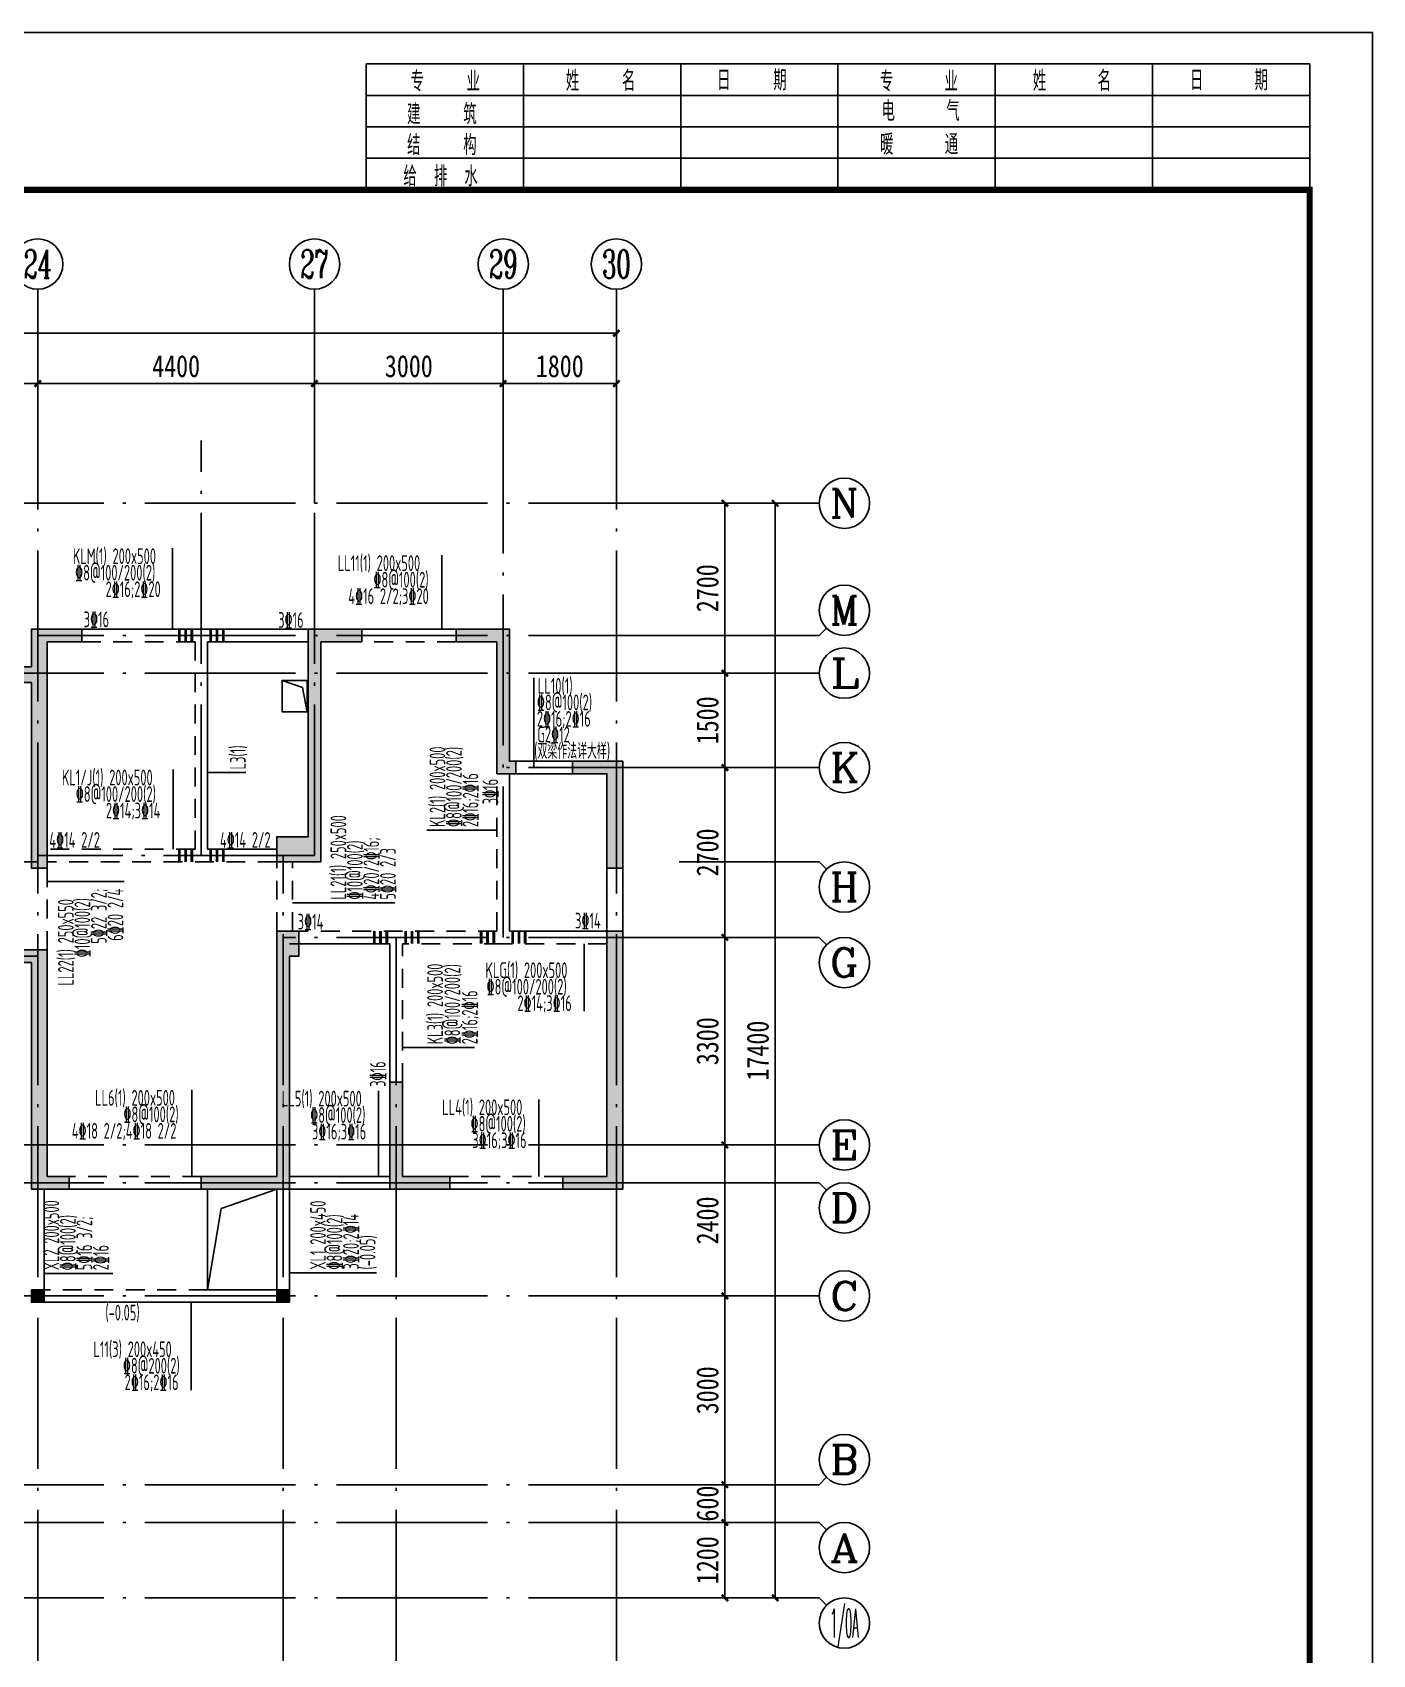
# Model space of a CAD drawing. Extents: x -144902 to 588294, y -160863 to 65494.
# Drawn here: x 281168 to 302476, y -26629 to -845 of the extents above; entities that cross this region are included whole.
import ezdxf
from ezdxf.enums import TextEntityAlignment as Align

# ---------------------------------------------------------------- set-up
doc = ezdxf.new("R2010")
doc.units = 0
doc.header["$LTSCALE"] = 100
doc.linetypes.add('3', pattern=[5, 3, -2])
doc.linetypes.add('ACAD_ISO04W100', pattern=[30.5, 24, -3, 0.5, -3])
doc.layers.get('0').update_dxf_attribs({"linetype": 'CONTINUOUS'})
doc.layers.get('Defpoints').update_dxf_attribs({"linetype": 'CONTINUOUS'})
for name, color, linetype in [('1508', 2, 'CONTINUOUS'), ('AXIS', 3, 'CONTINUOUS'), ('AXIS_TEXT', 7, 'CONTINUOUS'), ('DOTE', 253, 'ACAD_ISO04W100'), ('GZ', 7, 'CONTINUOUS'), ('HATCH', 254, 'CONTINUOUS'), ('HIDE_BEAMDIMLOCAL', 7, 'CONTINUOUS'), ('HIDE_BEAMDIMMASS', 2, 'CONTINUOUS'), ('PUB_TITLE', 4, 'CONTINUOUS'), ('P排气道', 232, 'CONTINUOUS'), ('S_BEAMDIMLOCAL', 7, 'CONTINUOUS'), ('S_BEAMDIMMASS', 2, 'CONTINUOUS'), ('tk', 7, 'CONTINUOUS'), ('梁', 4, 'CONTINUOUS'), ('梁虚线', 134, '3'), ('次梁箍筋', 1, 'CONTINUOUS'), ('砼墙', 3, 'CONTINUOUS'), ('门', 174, 'CONTINUOUS'), ('门虚线', 174, '3'), ('零厚板', 7, 'CONTINUOUS')]:
    doc.layers.add(name, color=color, linetype=linetype)
doc.styles.add('_HZTXT', font='complex.shx', dxfattribs={"width": 0.7, "bigfont": 'tssdchn.shx'})
doc.styles.add('COMPLEX', font='COMPLEX')
doc.styles.add('DIM_FONT', font='SIMHEI.TTF', dxfattribs={"width": 0.8})
doc.styles.add('DX', font='tssdeng.shx', dxfattribs={"width": 0.7, "bigfont": 'tssdchn.shx'})
doc.styles.get("Standard").update_dxf_attribs({"font": 'tssdeng.shx', "width": 0.7, "bigfont": 'tssdchn.shx'})
doc.dimstyles.new('_TCH_ARCH&&100', dxfattribs={"dimtxt": 350, "dimasz": 100, "dimexe": 250, "dimexo": 300, "dimgap": 100, "dimtad": 1, "dimdec": 0, "dimzin": 0, "dimdsep": 46, "dimtxsty": 'DIM_FONT', "dimblk": 'ARCHTICK', "dimcen": 0.09, "dimclrt": 7, "dimazin": 2, "dimtfac": 1, "dimtdec": 0, "dimtix": 1, "dimtmove": 2, "dimatfit": 3, "dimfxl": 1, "dimtolj": 1, "dimtzin": 0, "dimarcsym": 0})

# ---------------------------------------------------------------- blocks, each defined once
blk = doc.blocks.new('A1tk')
at = {"layer": 'PUB_TITLE'}
for p, q in [((500, 58400), (500, 43400)), ((2500, 58400), (500, 58400)), ((1000, 58400), (1000, 43400)), ((1500, 58400), (1500, 43400)), ((2000, 58400), (2000, 43400)), ((2500, 55900), (500, 55900)), ((2500, 53400), (500, 53400)), ((2500, 50900), (500, 50900)), ((2500, 48400), (500, 48400)), ((2500, 45900), (500, 45900)), ((2500, 43400), (500, 43400))]:
    blk.add_line(p, q, dxfattribs=at)
at = {"layer": 'tk', "color": 5}
blk.add_lwpolyline([(0, 0), (0, 59400), (84100, 59400), (84100, 0)], close=True, dxfattribs=at)
at = {"layer": 'tk', "const_width": 100}
blk.add_lwpolyline([(2500, 1000), (83100, 1000), (83100, 58400), (2500, 58400)], close=True, dxfattribs=at)
at = {"layer": 'PUB_TITLE', "style": 'DX', "width": 0.7}
for s, p in [('日      期', (747, 57116, 2200)), ('姓      名 ', (752, 54687)), ('专      业', (762, 52186)), ('电      气', (1232, 52213, 2200)), ('暖      通', (1766, 52190, 2200)), ('日     期', (747, 49531, 2200)), ('姓     名', (752, 47126)), ('专     业', (762, 44655)), ('建     筑', (1283, 44602, 2200)), ('结     构', (1774, 44602, 2200)), ('给  排  水', (2271, 44582, 2200))]:
    blk.add_text(s, height=320, rotation=90, dxfattribs=at).set_placement(p, align=Align.MIDDLE)
blk = doc.blocks.new('2012120710010639')
at = {"layer": 'P排气道', "linetype": 'ByBlock'}
blk.add_lwpolyline([(400, 5400), (400, 5900), (0, 5900), (0, 5400)], close=True, dxfattribs=at)
blk.add_lwpolyline([(400, 5900), (77, 5789), (0, 5400)], dxfattribs=at)
blk = doc.blocks.new('_ArchTick')
at = {"color": 0, "linetype": 'ByBlock', "const_width": 0.4}
blk.add_lwpolyline([(-0.5, -0.5), (0.5, 0.5)], dxfattribs=at)
blk = doc.blocks.new('*D1659')
at = {"layer": 'AXIS', "color": 0, "lineweight": -2}
for p, q in [((44461, 5875), (45136, 5875)), ((44886, 4675), (44886, 5875)), ((44461, 4675), (45136, 4675))]:
    blk.add_line(p, q, dxfattribs=at)
at = {"layer": 'Defpoints', "color": 0}
for p in [(44161, 5875), (44886, 5875), (44161, 4675)]:
    blk.add_point(p, dxfattribs=at)
at = {"layer": 'AXIS', "color": 0, "lineweight": -2, "xscale": 100, "yscale": 100, "zscale": 100}
for p, rotation in [((44886, 5875), 90), ((44886, 4675), 270)]:
    blk.add_blockref('_ArchTick', p, dxfattribs=dict(at, rotation=rotation))
at = {"layer": 'AXIS', "color": 7, "insert": (44611, 5275), "char_height": 350, "attachment_point": 5, "rotation": 90, "style": 'DIM_FONT'}
blk.add_mtext('\\A1;1200', dxfattribs=at)
blk = doc.blocks.new('*D1660')
at = {"layer": 'AXIS', "color": 0, "lineweight": -2}
for p, q in [((44461, 6475), (45136, 6475)), ((44886, 6475), (44886, 6575)), ((44886, 5875), (44886, 6475)), ((44461, 5875), (45136, 5875)), ((44886, 5875), (44886, 5775))]:
    blk.add_line(p, q, dxfattribs=at)
at = {"layer": 'Defpoints', "color": 0}
for p in [(44161, 6475), (44886, 6475), (44161, 5875)]:
    blk.add_point(p, dxfattribs=at)
at = {"layer": 'AXIS', "color": 0, "lineweight": -2, "xscale": 100, "yscale": 100, "zscale": 100}
for p, rotation in [((44886, 6475), 270), ((44886, 5875), 90)]:
    blk.add_blockref('_ArchTick', p, dxfattribs=dict(at, rotation=rotation))
at = {"layer": 'AXIS', "color": 7, "insert": (44611, 6175), "char_height": 350, "attachment_point": 5, "rotation": 90, "style": 'DIM_FONT'}
blk.add_mtext('\\A1;600', dxfattribs=at)
blk = doc.blocks.new('*D1661')
at = {"layer": 'AXIS', "color": 0, "lineweight": -2}
for p, q in [((44461, 9475), (45136, 9475)), ((44886, 6475), (44886, 9475)), ((44461, 6475), (45136, 6475))]:
    blk.add_line(p, q, dxfattribs=at)
at = {"layer": 'Defpoints', "color": 0}
for p in [(44161, 9475), (44886, 9475), (44161, 6475)]:
    blk.add_point(p, dxfattribs=at)
at = {"layer": 'AXIS', "color": 0, "lineweight": -2, "xscale": 100, "yscale": 100, "zscale": 100}
for p, rotation in [((44886, 9475), 90), ((44886, 6475), 270)]:
    blk.add_blockref('_ArchTick', p, dxfattribs=dict(at, rotation=rotation))
at = {"layer": 'AXIS', "color": 7, "insert": (44611, 7975), "char_height": 350, "attachment_point": 5, "rotation": 90, "style": 'DIM_FONT'}
blk.add_mtext('\\A1;3000', dxfattribs=at)
blk = doc.blocks.new('*D1662')
at = {"layer": 'AXIS', "color": 0, "lineweight": -2}
for p, q in [((44461, 11875), (45136, 11875)), ((44886, 9475), (44886, 11875)), ((44461, 9475), (45136, 9475))]:
    blk.add_line(p, q, dxfattribs=at)
at = {"layer": 'Defpoints', "color": 0}
for p in [(44161, 11875), (44886, 11875), (44161, 9475)]:
    blk.add_point(p, dxfattribs=at)
at = {"layer": 'AXIS', "color": 0, "lineweight": -2, "xscale": 100, "yscale": 100, "zscale": 100}
for p, rotation in [((44886, 11875), 90), ((44886, 9475), 270)]:
    blk.add_blockref('_ArchTick', p, dxfattribs=dict(at, rotation=rotation))
at = {"layer": 'AXIS', "color": 7, "insert": (44611, 10675), "char_height": 350, "attachment_point": 5, "rotation": 90, "style": 'DIM_FONT'}
blk.add_mtext('\\A1;2400', dxfattribs=at)
blk = doc.blocks.new('*D1663')
at = {"layer": 'AXIS', "color": 0, "lineweight": -2}
for p, q in [((44461, 15175), (45136, 15175)), ((44886, 11875), (44886, 15175)), ((44461, 11875), (45136, 11875))]:
    blk.add_line(p, q, dxfattribs=at)
at = {"layer": 'Defpoints', "color": 0}
for p in [(44161, 15175), (44886, 15175), (44161, 11875)]:
    blk.add_point(p, dxfattribs=at)
at = {"layer": 'AXIS', "color": 0, "lineweight": -2, "xscale": 100, "yscale": 100, "zscale": 100}
for p, rotation in [((44886, 15175), 90), ((44886, 11875), 270)]:
    blk.add_blockref('_ArchTick', p, dxfattribs=dict(at, rotation=rotation))
at = {"layer": 'AXIS', "color": 7, "insert": (44611, 13525), "char_height": 350, "attachment_point": 5, "rotation": 90, "style": 'DIM_FONT'}
blk.add_mtext('\\A1;3300', dxfattribs=at)
blk = doc.blocks.new('*D1664')
at = {"layer": 'AXIS', "color": 0, "lineweight": -2}
for p, q in [((44461, 17875), (45136, 17875)), ((44886, 15175), (44886, 17875)), ((44461, 15175), (45136, 15175))]:
    blk.add_line(p, q, dxfattribs=at)
at = {"layer": 'Defpoints', "color": 0}
for p in [(44161, 17875), (44886, 17875), (44161, 15175)]:
    blk.add_point(p, dxfattribs=at)
at = {"layer": 'AXIS', "color": 0, "lineweight": -2, "xscale": 100, "yscale": 100, "zscale": 100}
for p, rotation in [((44886, 17875), 90), ((44886, 15175), 270)]:
    blk.add_blockref('_ArchTick', p, dxfattribs=dict(at, rotation=rotation))
at = {"layer": 'AXIS', "color": 7, "insert": (44611, 16525), "char_height": 350, "attachment_point": 5, "rotation": 90, "style": 'DIM_FONT'}
blk.add_mtext('\\A1;2700', dxfattribs=at)
blk = doc.blocks.new('*D1665')
at = {"layer": 'AXIS', "color": 0, "lineweight": -2}
for p, q in [((44461, 19375), (45136, 19375)), ((44886, 17875), (44886, 19375)), ((44461, 17875), (45136, 17875))]:
    blk.add_line(p, q, dxfattribs=at)
at = {"layer": 'Defpoints', "color": 0}
for p in [(44161, 19375), (44886, 19375), (44161, 17875)]:
    blk.add_point(p, dxfattribs=at)
at = {"layer": 'AXIS', "color": 0, "lineweight": -2, "xscale": 100, "yscale": 100, "zscale": 100}
for p, rotation in [((44886, 19375), 90), ((44886, 17875), 270)]:
    blk.add_blockref('_ArchTick', p, dxfattribs=dict(at, rotation=rotation))
at = {"layer": 'AXIS', "color": 7, "insert": (44611, 18625), "char_height": 350, "attachment_point": 5, "rotation": 90, "style": 'DIM_FONT'}
blk.add_mtext('\\A1;1500', dxfattribs=at)
blk = doc.blocks.new('*D1666')
at = {"layer": 'AXIS', "color": 0, "lineweight": -2}
for p, q in [((44461, 22075), (45136, 22075)), ((44886, 19375), (44886, 22075)), ((44461, 19375), (45136, 19375))]:
    blk.add_line(p, q, dxfattribs=at)
at = {"layer": 'Defpoints', "color": 0}
for p in [(44161, 22075), (44886, 22075), (44161, 19375)]:
    blk.add_point(p, dxfattribs=at)
at = {"layer": 'AXIS', "color": 0, "lineweight": -2, "xscale": 100, "yscale": 100, "zscale": 100}
for p, rotation in [((44886, 22075), 90), ((44886, 19375), 270)]:
    blk.add_blockref('_ArchTick', p, dxfattribs=dict(at, rotation=rotation))
at = {"layer": 'AXIS', "color": 7, "insert": (44611, 20725), "char_height": 350, "attachment_point": 5, "rotation": 90, "style": 'DIM_FONT'}
blk.add_mtext('\\A1;2700', dxfattribs=at)
blk = doc.blocks.new('*D1667')
at = {"layer": 'AXIS', "color": 0, "lineweight": -2}
for p, q in [((44461, 22075), (45936, 22075)), ((45686, 4675), (45686, 22075)), ((44461, 4675), (45936, 4675))]:
    blk.add_line(p, q, dxfattribs=at)
at = {"layer": 'Defpoints', "color": 0}
for p in [(44161, 22075), (45686, 22075), (44161, 4675, 0)]:
    blk.add_point(p, dxfattribs=at)
at = {"layer": 'AXIS', "color": 0, "lineweight": -2, "xscale": 100, "yscale": 100, "zscale": 100}
for p, rotation in [((45686, 22075), 90), ((45686, 4675), 270)]:
    blk.add_blockref('_ArchTick', p, dxfattribs=dict(at, rotation=rotation))
at = {"layer": 'AXIS', "color": 7, "insert": (45411, 13375), "char_height": 350, "attachment_point": 5, "rotation": 90, "style": 'DIM_FONT'}
blk.add_mtext('\\A1;17400', dxfattribs=at)
blk = doc.blocks.new('*D1668')
at = {"layer": 'AXIS', "color": 0, "lineweight": -2}
for p, q in [((41361, 22375), (41361, 24228)), ((43161, 22375), (43161, 24228)), ((41361, 23978), (43161, 23978))]:
    blk.add_line(p, q, dxfattribs=at)
at = {"layer": 'Defpoints', "color": 0}
for p in [(43161, 23978), (41361, 22075), (43161, 22075)]:
    blk.add_point(p, dxfattribs=at)
at = {"layer": 'AXIS', "color": 0, "lineweight": -2, "xscale": 100, "yscale": 100, "zscale": 100, "rotation": 180}
blk.add_blockref('_ArchTick', (41361, 23978), dxfattribs=at)
at = {"layer": 'AXIS', "color": 0, "lineweight": -2, "xscale": 100, "yscale": 100, "zscale": 100}
blk.add_blockref('_ArchTick', (43161, 23978), dxfattribs=at)
at = {"layer": 'AXIS', "color": 7, "insert": (42261, 24253), "char_height": 350, "attachment_point": 5, "style": 'DIM_FONT'}
blk.add_mtext('\\A1;1800', dxfattribs=at)
blk = doc.blocks.new('*D1669')
at = {"layer": 'AXIS', "color": 0, "lineweight": -2}
for p, q in [((38361, 22375), (38361, 24228)), ((41361, 22375), (41361, 24228)), ((38361, 23978), (41361, 23978))]:
    blk.add_line(p, q, dxfattribs=at)
at = {"layer": 'Defpoints', "color": 0}
for p in [(41361, 23978), (38361, 22075), (41361, 22075)]:
    blk.add_point(p, dxfattribs=at)
at = {"layer": 'AXIS', "color": 0, "lineweight": -2, "xscale": 100, "yscale": 100, "zscale": 100, "rotation": 180}
blk.add_blockref('_ArchTick', (38361, 23978), dxfattribs=at)
at = {"layer": 'AXIS', "color": 0, "lineweight": -2, "xscale": 100, "yscale": 100, "zscale": 100}
blk.add_blockref('_ArchTick', (41361, 23978), dxfattribs=at)
at = {"layer": 'AXIS', "color": 7, "insert": (39861, 24253), "char_height": 350, "attachment_point": 5, "style": 'DIM_FONT'}
blk.add_mtext('\\A1;3000', dxfattribs=at)
blk = doc.blocks.new('*D1670')
at = {"layer": 'AXIS', "color": 0, "lineweight": -2}
for p, q in [((33961, 22375), (33961, 24228)), ((38361, 22375), (38361, 24228)), ((33961, 23978), (38361, 23978))]:
    blk.add_line(p, q, dxfattribs=at)
at = {"layer": 'Defpoints', "color": 0}
for p in [(38361, 23978), (33961, 22075), (38361, 22075)]:
    blk.add_point(p, dxfattribs=at)
at = {"layer": 'AXIS', "color": 0, "lineweight": -2, "xscale": 100, "yscale": 100, "zscale": 100, "rotation": 180}
blk.add_blockref('_ArchTick', (33961, 23978), dxfattribs=at)
at = {"layer": 'AXIS', "color": 0, "lineweight": -2, "xscale": 100, "yscale": 100, "zscale": 100}
blk.add_blockref('_ArchTick', (38361, 23978), dxfattribs=at)
at = {"layer": 'AXIS', "color": 7, "insert": (36161, 24253), "char_height": 350, "attachment_point": 5, "style": 'DIM_FONT'}
blk.add_mtext('\\A1;4400', dxfattribs=at)
blk = doc.blocks.new('*D1671')
at = {"layer": 'AXIS', "color": 0, "lineweight": -2}
for p, q in [((30961, 22375), (30961, 24228)), ((33961, 22375), (33961, 24228)), ((30961, 23978), (33961, 23978))]:
    blk.add_line(p, q, dxfattribs=at)
at = {"layer": 'Defpoints', "color": 0}
for p in [(33961, 23978), (30961, 22075), (33961, 22075)]:
    blk.add_point(p, dxfattribs=at)
at = {"layer": 'AXIS', "color": 0, "lineweight": -2, "xscale": 100, "yscale": 100, "zscale": 100, "rotation": 180}
blk.add_blockref('_ArchTick', (30961, 23978), dxfattribs=at)
at = {"layer": 'AXIS', "color": 0, "lineweight": -2, "xscale": 100, "yscale": 100, "zscale": 100}
blk.add_blockref('_ArchTick', (33961, 23978), dxfattribs=at)
at = {"layer": 'AXIS', "color": 7, "insert": (32461, 24253), "char_height": 350, "attachment_point": 5, "style": 'DIM_FONT'}
blk.add_mtext('\\A1;3000', dxfattribs=at)
blk = doc.blocks.new('*D1686')
at = {"layer": 'AXIS', "color": 0, "lineweight": -2}
for p, q in [((4061, 22375), (4061, 25028)), ((43161, 22375), (43161, 25028)), ((4061, 24778), (43161, 24778))]:
    blk.add_line(p, q, dxfattribs=at)
at = {"layer": 'Defpoints', "color": 0}
for p in [(43161, 24778), (4061, 22075), (43161, 22075)]:
    blk.add_point(p, dxfattribs=at)
at = {"layer": 'AXIS', "color": 0, "lineweight": -2, "xscale": 100, "yscale": 100, "zscale": 100, "rotation": 180}
blk.add_blockref('_ArchTick', (4061, 24778), dxfattribs=at)
at = {"layer": 'AXIS', "color": 0, "lineweight": -2, "xscale": 100, "yscale": 100, "zscale": 100}
blk.add_blockref('_ArchTick', (43161, 24778), dxfattribs=at)
at = {"layer": 'AXIS', "color": 7, "insert": (23611, 25053), "char_height": 350, "attachment_point": 5, "style": 'DIM_FONT'}
blk.add_mtext('\\A1;39100', dxfattribs=at)
blk = doc.blocks.new('_AXISO')
blk.add_circle((0, 0), 0.5)
at = {"layer": 'AXIS_TEXT', "style": 'COMPLEX', "width": 1.041667}
blk.add_attdef('A', text='', height=0.56, dxfattribs=at).set_placement((-0.25, -0.28), (0.25, -0.28), align=Align.FIT)
blk = doc.blocks.new('2012122714531000')
at = {"layer": 'HATCH'}
blk.add_hatch(color=256, dxfattribs=at).paths.add_polyline_path([(0, 200), (200, 200), (200, 0), (0, 0)])
at = {"layer": 'GZ'}
blk.add_lwpolyline([(0, 200), (200, 200), (200, 0), (0, 0)], close=True, dxfattribs=at)
blk = doc.blocks.new('2012122621245179')
at = {"layer": 'HATCH'}
for points in [[(34661.4, 20075), (33861.4, 20075), (33861.4, 19475), (33361.4, 19475), (33361.4, 19225), (33861.4, 19225), (33861.4, 16275), (34111.4, 16275), (34111.4, 19875), (34661.4, 19875)], [(38461.4, 19875), (38461.4, 16375), (37761.4, 16375), (37761.4, 16775), (38261.4, 16775), (38261.4, 20075), (39111.4, 20075), (39111.4, 19875)], [(41261.4, 19875), (41261.4, 17775), (41561.4, 17775), (41561.4, 17975), (41461.4, 17975), (41461.4, 20075), (40611.4, 20075), (40611.4, 19875)], [(43011.4, 16275), (43261.4, 16275), (43261.4, 17975), (42461.4, 17975), (42461.4, 17775), (43011.4, 17775)], [(37761.4, 11375), (37761.4, 15275), (38111.4, 15275), (38111.4, 14875), (37961.4, 14875), (37961.4, 11175), (36561.4, 11175), (36561.4, 11375)], [(43011.4, 11375), (42311.4, 11375), (42311.4, 11175), (43261.4, 11175), (43261.4, 15275), (43011.4, 15275)], [(34111.4, 11375), (34111.4, 14975), (32461.4, 14975), (32461.4, 14775), (33861.4, 14775), (33861.4, 11175), (34461.4, 11175), (34461.4, 11375)], [(39561.4, 11175), (40511.4, 11175), (40511.4, 11375), (39761.4, 11375), (39761.4, 12875), (39561.4, 12875)]]:
    blk.add_hatch(color=256, dxfattribs=at).paths.add_polyline_path(points)
at = {"layer": 'AXIS'}
for p, q in [((33961.4, 22075, 0), (33961.4, 25477.6, 0)), ((38361.4, 22075, 0), (38361.4, 25477.6, 0)), ((41361.4, 22075, 0), (41361.4, 25477.6, 0)), ((43161.4, 22075, 0), (43161.4, 25477.6, 0)), ((44161.4, 22075, 0), (46386.4, 22075, 0)), ((44161.4, 19975, 0), (46386.4, 19975, 0)), ((46503.5, 20092.2, 0), (46386.4, 19975, 0)), ((44161.4, 19375, 0), (46386.4, 19375, 0)), ((44161.4, 17875, 0), (46386.4, 17875, 0)), ((44161.4, 16375, 0), (46386.4, 16375, 0)), ((46503.5, 16257.8, 0), (46386.4, 16375, 0)), ((44161.4, 15175, 0), (46386.4, 15175, 0)), ((46503.5, 15057.8, 0), (46386.4, 15175, 0)), ((44161.4, 11875, 0), (46386.4, 11875, 0)), ((44161.4, 11275, 0), (46386.4, 11275, 0)), ((46503.5, 11157.8, 0), (46386.4, 11275, 0)), ((44161.4, 9475, 0), (46386.4, 9475, 0)), ((44161.4, 6475, 0), (46386.4, 6475, 0)), ((46503.5, 6592.2, 0), (46386.4, 6475, 0)), ((44161.4, 5875, 0), (46386.4, 5875, 0)), ((46503.5, 5757.8, 0), (46386.4, 5875, 0)), ((44161.4, 4675, 0), (46386.4, 4675, 0)), ((46503.5, 4557.8, 0), (46386.4, 4675, 0))]:
    blk.add_line(p, q, dxfattribs=at)
at = {"layer": 'DOTE'}
for p, q in [((33961.4, 3675, 0), (33961.4, 23075, 0)), ((36561.4, 16475, 0), (36561.4, 23075, 0)), ((38361.4, 16475, 0), (38361.4, 23075, 0)), ((41361.4, 15175, 0), (41361.4, 23075, 0)), ((43161.4, 3675, 0), (43161.4, 23075, 0)), ((44161.4, 22075, 0), (3061.4, 22075, 0)), ((44161.4, 19975, 0), (33961.4, 19975, 0)), ((44161.4, 19375, 0), (8661.4, 19375, 0)), ((44161.4, 17875, 0), (41361.4, 17875, 0)), ((33961.4, 16375, 0), (28661.4, 16375, 0)), ((38361.4, 16475, 0), (33961.4, 16475, 0)), ((37861.4, 3675, 0), (37861.4, 16475, 0)), ((44161.4, 15175, 0), (37861.4, 15175, 0)), ((39661.4, 3675, 0), (39661.4, 15175, 0)), ((33961.4, 14875, 0), (3461.4, 14875, 0)), ((44161.4, 11875, 0), (16261.4, 11875, 0)), ((44161.4, 11875, 0), (39661.4, 11875, 0)), ((44161.4, 11275, 0), (3061.4, 11275, 0)), ((44161.4, 9475, 0), (3061.4, 9475, 0)), ((44161.4, 6475, 0), (3061.4, 6475, 0)), ((44161.4, 5875, 0), (29161.4, 5875, 0)), ((44161.4, 4675, 0), (3061.4, 4675, 0))]:
    blk.add_line(p, q, dxfattribs=at)
at = {"layer": '梁'}
for p, q in [((36561.4, 20075), (34661.4, 20075)), ((38261.4, 20075), (36561.4, 20075)), ((36661.4, 16575), (36661.4, 19875)), ((38261.4, 19875), (36661.4, 19875)), ((40611.4, 20075), (39111.4, 20075)), ((41461.4, 15275), (41461.4, 17775)), ((37761.4, 16575), (36661.4, 16575)), ((43011.4, 15275), (41461.4, 15275)), ((39561.4, 15075), (37961.4, 15075)), ((39561.4, 12875), (39561.4, 15075)), ((39561.4, 11375), (37961.4, 11375)), ((34061.4, 9375), (34061.4, 11175)), ((36561.4, 11175), (34461.4, 11175)), ((39561.4, 11175), (37961.4, 11175)), ((42311.4, 11175), (40511.4, 11175)), ((33861.4, 9375), (34061.4, 9375))]:
    blk.add_line(p, q, dxfattribs=at)
at = {"layer": '梁', "color": 210}
for p, q in [((42461.4, 17975), (41561.4, 17975)), ((42461.4, 17775), (41561.4, 17775)), ((36661.4, 9575), (36661.4, 11175)), ((37761.4, 9575), (37761.4, 11175)), ((37961.4, 9375), (37961.4, 11175)), ((37761.4, 9575), (36661.4, 9575)), ((36661.4, 9375), (34061.4, 9375)), ((37961.4, 9375), (36661.4, 9375))]:
    blk.add_line(p, q, dxfattribs=at)
at = {"layer": '梁虚线'}
for p, q in [((36461.4, 19875), (34661.4, 19875)), ((36461.4, 16575), (36461.4, 19875)), ((40611.4, 19875), (39111.4, 19875)), ((41261.4, 15275), (41261.4, 17775)), ((36461.4, 16575), (34111.4, 16575)), ((34111.4, 14975), (34111.4, 16375)), ((37761.4, 16375), (34111.4, 16375)), ((37761.4, 15275), (37761.4, 16375)), ((38011.4, 15275), (38011.4, 16375)), ((41261.4, 15275), (37961.4, 15275)), ((39761.4, 12875), (39761.4, 15075)), ((41361.4, 15075), (39761.4, 15075)), ((43011.4, 15075), (41361.4, 15075)), ((36561.4, 11375), (34461.4, 11375)), ((42311.4, 11375), (40511.4, 11375))]:
    blk.add_line(p, q, dxfattribs=at)
at = {"layer": '梁虚线', "color": 210}
blk.add_line((36661.4, 9575), (34061.4, 9575), dxfattribs=at)
at = {"layer": '砼墙'}
for points in [[(34661.4, 20075), (33861.4, 20075), (33861.4, 19475), (33361.4, 19475), (33361.4, 19225), (33861.4, 19225), (33861.4, 16275), (34111.4, 16275), (34111.4, 19875), (34661.4, 19875)], [(38461.4, 19875), (38461.4, 16375), (37761.4, 16375), (37761.4, 16775), (38261.4, 16775), (38261.4, 20075), (39111.4, 20075), (39111.4, 19875)], [(41261.4, 19875), (41261.4, 17775), (41561.4, 17775), (41561.4, 17975), (41461.4, 17975), (41461.4, 20075), (40611.4, 20075), (40611.4, 19875)], [(43011.4, 16275), (43261.4, 16275), (43261.4, 17975), (42461.4, 17975), (42461.4, 17775), (43011.4, 17775)], [(37761.4, 11375), (37761.4, 15275), (38111.4, 15275), (38111.4, 14875), (37961.4, 14875), (37961.4, 11175), (36561.4, 11175), (36561.4, 11375)], [(43011.4, 11375), (42311.4, 11375), (42311.4, 11175), (43261.4, 11175), (43261.4, 15275), (43011.4, 15275)], [(34111.4, 11375), (34111.4, 14975), (32461.4, 14975), (32461.4, 14775), (33861.4, 14775), (33861.4, 11175), (34461.4, 11175), (34461.4, 11375)], [(39561.4, 11175), (40511.4, 11175), (40511.4, 11375), (39761.4, 11375), (39761.4, 12875), (39561.4, 12875)]]:
    blk.add_lwpolyline(points, close=True, dxfattribs=at)
at = {"layer": '门'}
for p, q in [((43011.4, 15175), (43011.4, 16175)), ((43261.4, 15175), (43261.4, 16175))]:
    blk.add_line(p, q, dxfattribs=at)
at = {"layer": '门虚线'}
for p, q in [((43011.4, 15175), (43011.4, 16275)), ((43261.4, 15175), (43261.4, 16275))]:
    blk.add_line(p, q, dxfattribs=at)
at = {"layer": '零厚板'}
blk.add_lwpolyline([(37761.4, 11175), (36879, 10866.7), (36661.4, 9575)], dxfattribs=at)
at = {"xscale": -1}
blk.add_blockref('2012120710010639', (38246.4, 13360, 0), dxfattribs=at)
at = {"layer": 'AXIS'}
ref = blk.add_blockref('_AXISO', (33961.4, 25877.6, 0), dxfattribs=dict(at, xscale=800, yscale=800, zscale=800))
ref.add_attrib('A', '24', dxfattribs={"layer": 'AXIS_TEXT', "height": 452.55, "style": '_HZTXT', "width": 0.583333}).set_placement((33735.1, 25651.4, 0), (34187.6, 25651.4, 0), align=Align.FIT)
ref = blk.add_blockref('_AXISO', (38361.4, 25877.6, 0), dxfattribs=dict(at, xscale=800, yscale=800, zscale=800))
ref.add_attrib('A', '27', dxfattribs={"layer": 'AXIS_TEXT', "height": 452.55, "style": '_HZTXT', "width": 0.617647}).set_placement((38135.1, 25651.4, 0), (38587.6, 25651.4, 0), align=Align.FIT)
ref = blk.add_blockref('_AXISO', (41361.4, 25877.6, 0), dxfattribs=dict(at, xscale=800, yscale=800, zscale=800))
ref.add_attrib('A', '29', dxfattribs={"layer": 'AXIS_TEXT', "height": 452.55, "style": '_HZTXT', "width": 0.617647}).set_placement((41135.1, 25651.4, 0), (41587.6, 25651.4, 0), align=Align.FIT)
ref = blk.add_blockref('_AXISO', (43161.4, 25877.6, 0), dxfattribs=dict(at, xscale=800, yscale=800, zscale=800))
ref.add_attrib('A', '30', dxfattribs={"layer": 'AXIS_TEXT', "height": 452.55, "style": '_HZTXT', "width": 0.636364}).set_placement((42935.1, 25651.4, 0), (43387.6, 25651.4, 0), align=Align.FIT)
ref = blk.add_blockref('_AXISO', (46786.4, 22075, 0), dxfattribs=dict(at, xscale=800, yscale=800, zscale=800))
ref.add_attrib('A', 'N', dxfattribs={"layer": 'AXIS_TEXT', "height": 452.5, "style": '_HZTXT', "width": 1.105263}).set_placement((46560.1, 21848.7, 0), (47012.6, 21848.7, 0), align=Align.FIT)
ref = blk.add_blockref('_AXISO', (46786.4, 20375, 0), dxfattribs=dict(at, xscale=800, yscale=800, zscale=800))
ref.add_attrib('A', 'M', dxfattribs={"layer": 'AXIS_TEXT', "height": 452.5, "style": '_HZTXT'}).set_placement((46560.1, 20148.7, 0), (47012.6, 20148.7, 0), align=Align.FIT)
ref = blk.add_blockref('_AXISO', (46786.4, 19375, 0), dxfattribs=dict(at, xscale=800, yscale=800, zscale=800))
ref.add_attrib('A', 'L', dxfattribs={"layer": 'AXIS_TEXT', "height": 452.5, "style": '_HZTXT', "width": 1.4}).set_placement((46560.1, 19148.7, 0), (47012.6, 19148.7, 0), align=Align.FIT)
ref = blk.add_blockref('_AXISO', (46786.4, 17875, 0), dxfattribs=dict(at, xscale=800, yscale=800, zscale=800))
ref.add_attrib('A', 'K', dxfattribs={"layer": 'AXIS_TEXT', "height": 452.5, "style": '_HZTXT', "width": 1.105263}).set_placement((46560.1, 17648.7, 0), (47012.6, 17648.7, 0), align=Align.FIT)
ref = blk.add_blockref('_AXISO', (46786.4, 15975, 0), dxfattribs=dict(at, xscale=800, yscale=800, zscale=800))
ref.add_attrib('A', 'H', dxfattribs={"layer": 'AXIS_TEXT', "height": 452.5, "style": '_HZTXT', "width": 1.05}).set_placement((46560.1, 15748.7, 0), (47012.6, 15748.7, 0), align=Align.FIT)
ref = blk.add_blockref('_AXISO', (46786.4, 14775, 0), dxfattribs=dict(at, xscale=800, yscale=800, zscale=800))
ref.add_attrib('A', 'G', dxfattribs={"layer": 'AXIS_TEXT', "height": 452.5, "style": '_HZTXT', "width": 1.166667}).set_placement((46560.1, 14548.7, 0), (47012.6, 14548.7, 0), align=Align.FIT)
ref = blk.add_blockref('_AXISO', (46786.4, 11875, 0), dxfattribs=dict(at, xscale=800, yscale=800, zscale=800))
ref.add_attrib('A', 'E', dxfattribs={"layer": 'AXIS_TEXT', "height": 452.5, "style": '_HZTXT', "width": 1.3125}).set_placement((46560.1, 11648.7, 0), (47012.6, 11648.7, 0), align=Align.FIT)
ref = blk.add_blockref('_AXISO', (46786.4, 10875, 0), dxfattribs=dict(at, xscale=800, yscale=800, zscale=800))
ref.add_attrib('A', 'D', dxfattribs={"layer": 'AXIS_TEXT', "height": 452.5, "style": '_HZTXT', "width": 1.235294}).set_placement((46560.1, 10648.7, 0), (47012.6, 10648.7, 0), align=Align.FIT)
ref = blk.add_blockref('_AXISO', (46786.4, 9475, 0), dxfattribs=dict(at, xscale=800, yscale=800, zscale=800))
ref.add_attrib('A', 'C', dxfattribs={"layer": 'AXIS_TEXT', "height": 452.5, "style": '_HZTXT', "width": 1.4}).set_placement((46560.1, 9248.7, 0), (47012.6, 9248.7, 0), align=Align.FIT)
ref = blk.add_blockref('_AXISO', (46786.4, 6875, 0), dxfattribs=dict(at, xscale=800, yscale=800, zscale=800))
ref.add_attrib('A', 'B', dxfattribs={"layer": 'AXIS_TEXT', "height": 452.5, "style": '_HZTXT', "width": 1.235294}).set_placement((46560.1, 6648.7, 0), (47012.6, 6648.7, 0), align=Align.FIT)
ref = blk.add_blockref('_AXISO', (46786.4, 5475, 0), dxfattribs=dict(at, xscale=800, yscale=800, zscale=800))
ref.add_attrib('A', 'A', dxfattribs={"layer": 'AXIS_TEXT', "height": 452.5, "style": '_HZTXT', "width": 1.166667}).set_placement((46560.1, 5248.7, 0), (47012.6, 5248.7, 0), align=Align.FIT)
ref = blk.add_blockref('_AXISO', (46786.4, 4275, 0), dxfattribs=dict(at, xscale=800, yscale=800, zscale=800))
ref.add_attrib('A', '1/0A', dxfattribs={"layer": 'AXIS_TEXT', "height": 452.55, "style": '_HZTXT', "width": 0.28}).set_placement((46560.1, 4048.7, 0), (47012.6, 4048.7, 0), align=Align.FIT)
at = {"layer": 'HATCH'}
for p in [(33861.4, 9375), (37761.4, 9375)]:
    blk.add_blockref('2012122714531000', p, dxfattribs=at)
at = {"layer": 'AXIS'}
for p1, p2, distance, picture, middle in [((4061.4, 22075, 0), (43161.4, 22075, 0), 2702.6, '*D1686', (23611.4, 25052.6, 0)), ((30961.4, 22075, 0), (33961.4, 22075, 0), 1902.6, '*D1671', (32461.4, 24252.6, 0)), ((33961.4, 22075, 0), (38361.4, 22075, 0), 1902.6, '*D1670', (36161.4, 24252.6, 0)), ((38361.4, 22075, 0), (41361.4, 22075, 0), 1902.6, '*D1669', (39861.4, 24252.6, 0)), ((41361.4, 22075, 0), (43161.4, 22075, 0), 1902.6, '*D1668', (42261.4, 24252.6, 0)), ((44161.4, 19375, 0), (44161.4, 22075, 0), -725, '*D1666', (44611.4, 20725, 0)), ((44161.4, 4675, 0), (44161.4, 22075, 0), -1525, '*D1667', (45411.4, 13375, 0)), ((44161.4, 17875, 0), (44161.4, 19375, 0), -725, '*D1665', (44611.4, 18625, 0)), ((44161.4, 15175, 0), (44161.4, 17875, 0), -725, '*D1664', (44611.4, 16525, 0)), ((44161.4, 11875, 0), (44161.4, 15175, 0), -725, '*D1663', (44611.4, 13525, 0)), ((44161.4, 9475, 0), (44161.4, 11875, 0), -725, '*D1662', (44611.4, 10675, 0)), ((44161.4, 6475, 0), (44161.4, 9475, 0), -725, '*D1661', (44611.4, 7975, 0)), ((44161.4, 5875, 0), (44161.4, 6475, 0), -725, '*D1660', (44611.4, 6175, 0)), ((44161.4, 4675, 0), (44161.4, 5875, 0), -725, '*D1659', (44611.4, 5275, 0))]:
    dim = blk.add_aligned_dim(p1=p1, p2=p2, distance=distance, dimstyle='_TCH_ARCH&&100', dxfattribs=at)
    dim.commit()
    dim.dimension.update_dxf_attribs({"geometry": picture, "text_midpoint": middle})

msp = doc.modelspace()

# ---------------------------------------------------------------- linework, layer by layer
at = {"layer": 'HIDE_BEAMDIMMASS'}
for p, q in [((284558.47, -12609.59), (283952.791, -12609.59)), ((287436.27, -13525.112), (288552.791, -13525.112)), ((282624.306, -14340.821), (281402.791, -14340.821)), ((286932.321, -14679.396), (285302.791, -14679.396)), ((287052.791, -16978.776), (288198.797, -16978.776)), ((282448.351, -20569.836), (281352.791, -20569.836)), ((286637.103, -20559.814), (285252.791, -20559.814))]:
    msp.add_line(p, q, dxfattribs=at)
at = {"layer": 'S_BEAMDIMMASS'}
for p, q in [((283396.069, -9044.819), (283396.061, -10329.235)), ((287677.272, -9155.637), (287677.272, -10329.243)), ((289138.377, -11106.041), (289138.377, -12529.243)), ((283406.095, -12563.178), (283406.095, -13829.243)), ((289938.532, -16400.886), (289938.532, -15329.232)), ((283702.572, -17654.555), (283702.572, -19029.243)), ((286672.366, -17666.39), (286672.373, -19029.234)), ((289221.725, -17804.966), (289221.725, -19029.232)), ((283693.964, -22425.877), (283693.964, -21029.232))]:
    msp.add_line(p, q, dxfattribs=at)
at = {"layer": '次梁箍筋', "const_width": 44.9}
for points in [[(283502.792, -10329.229), (283502.791, -10529.229)], [(283602.792, -10329.231), (283602.791, -10529.231)], [(283702.792, -10329.231), (283702.791, -10529.231)], [(284002.792, -10329.233), (284002.791, -10529.233)], [(284102.792, -10329.234), (284102.79, -10529.234)], [(284202.792, -10329.235), (284202.79, -10529.235)], [(283502.791, -13829.243), (283502.791, -14029.243)], [(283602.791, -13829.243), (283602.791, -14029.243)], [(283702.791, -13829.243), (283702.791, -14029.243)], [(284002.791, -13829.243), (284002.791, -14029.243)], [(284102.791, -13829.243), (284102.791, -14029.243)], [(284202.791, -13829.243), (284202.791, -14029.243)], [(286602.791, -15129.232), (286602.791, -15329.232)], [(286702.791, -15129.232), (286702.791, -15329.232)], [(286802.791, -15129.232), (286802.791, -15329.232)], [(287102.791, -15129.232), (287102.791, -15329.232)], [(287202.791, -15129.232), (287202.791, -15329.232)], [(287302.791, -15129.232), (287302.791, -15329.232)], [(288302.791, -15129.232), (288302.791, -15329.232)], [(288402.791, -15129.232), (288402.791, -15329.232)], [(288502.791, -15129.232), (288502.791, -15329.232)], [(288802.791, -15129.232), (288802.791, -15329.232)], [(288902.791, -15129.232), (288902.791, -15329.232)], [(289002.791, -15129.232), (289002.791, -15329.232)]]:
    msp.add_lwpolyline(points, dxfattribs=at)

# ---------------------------------------------------------------- block references
at = {"layer": '1508', "rotation": 270}
msp.add_blockref('A1tk', (243075.8, -844.592), dxfattribs=at)
at = {"layer": 'AXIS'}
msp.add_blockref('2012122621245179', (247291.433, -30404.243), dxfattribs=at)

# ---------------------------------------------------------------- texts
at = {"layer": 'HIDE_BEAMDIMLOCAL', "width": 0.6}
for p in [(288574.026, -13113.703), (286784.379, -17604.787)]:
    msp.add_text('3%%13216', height=250, rotation=90, dxfattribs=at).set_placement(p)
at = {"layer": 'HIDE_BEAMDIMMASS', "width": 0.6}
for s, rotation, p in [('L3(1) ', 90, (284558.47, -12559.589)), ('KL2(1) 200x500', 90.0000023, (287732.46, -13475.112)), ('%%1328@100/200(2)', 90.0000049, (287994.96, -13475.112)), ('2%%13216;2%%13216', 90.0000072, (288257.46, -13475.112)), ('LL21(1) 250x500', 90, (286156.911, -14629.396)), ('4%%13220/2%%13216;', 90, (286681.911, -14629.396)), ('%%13210@100(2)', 90, (286419.411, -14629.396)), ('5%%13220 2/3', 90, (286944.411, -14629.396)), ('LL22(1) 250x550', 90, (281823.928, -15995.258)), ('%%13210@100(2)', 90, (282086.428, -15544.668)), ('5%%13222 3/2;', 90, (282348.928, -15330.281)), ('6%%13220 2/4', 90, (282612.825, -15283.771)), ('KL3(1) 200x500', 90, (287695.12, -16928.775)), ('%%1328@100/200(2)', 90, (287970.12, -16928.775)), ('2%%13216;2%%13216', 90, (288245.12, -16928.775)), ('XL2 200x500', 90, (281593.421, -20519.835)), ('XL1 200x450', 90, (285832.81, -20509.813)), ('%%1328@100(2)', 90, (281855.921, -20519.835)), ('5%%13216 3/2;', 90, (282118.421, -20519.835)), ('%%1328@100(2)', 90, (286095.31, -20509.813)), ('3%%13220;2%%13214', 90, (286357.81, -20509.813)), ('(-0.05)', 90, (286620.31, -20509.813)), ('2%%13216 ', 90, (282380.921, -20519.835))]:
    msp.add_text(s, height=250, rotation=rotation, dxfattribs=at).set_placement(p)
at = {"layer": 'S_BEAMDIMLOCAL', "width": 0.6}
for s, rotation, p in [('3%%13216', 0.0003445, (281982.553, -10299.464)), ('3%%13216', 359.9996555, (285075.107, -10309.237)), ('(-0.05)', 359.9999867, (282326.773, -21318.328))]:
    msp.add_text(s, height=250, rotation=rotation, dxfattribs=at).set_placement(p)
for s, p in [('4%%13214 2/2', (281436.339, -13804.239)), ('4%%13214 2/2', (284149.819, -13804.239)), ('3%%13214', (285385.531, -15104.415)), ('3%%13214', (289795.579, -15088.633))]:
    msp.add_text(s, height=250, dxfattribs=at).set_placement(p)
at = {"layer": 'S_BEAMDIMMASS', "width": 0.6}
for s, rotation, p in [('KLM(1) 200x500', 359.9996432, (281810.861, -9294.809)), ('%%1328@100/200(2)', 359.999646, (281846.065, -9557.309)), ('2%%13216;2%%13220', 359.9996555, (282330.679, -9819.813)), ('LL10(1) ', 360, (289203.487, -11356.041)), ('%%1328@100(2)', 360, (289188.378, -11618.541)), ('2%%13216;2%%13216', 360, (289188.378, -11881.041)), ('(双梁作法详大样)', 360, (289144.708, -12392.181)), ('G2%%13212', 360, (289195.313, -12129.681)), ('LL5(1) 200x500', 0.0003229, (285133.314, -17916.398)), ('%%1328@100(2)', 0.0003302, (285583.906, -18178.896)), ('3%%13216;3%%13216', 0.0003266, (285612.754, -18441.396))]:
    msp.add_text(s, height=250, rotation=rotation, dxfattribs=at).set_placement(p)
for s, p in [('LL11(1) 200x500', (286022.834, -9405.637)), ('%%1328@100(2)', (286588.809, -9668.137)), ('4%%13216 2/2;3%%13220 ', (286190.142, -9930.637)), ('KL1/J(1) 200x500', (281636.273, -12813.178)), ('%%1328@100/200(2)', (281856.094, -13075.678)), ('2%%13214;3%%13214', (282334.94, -13338.178)), ('KLG(1) 200x500', (288370.633, -15875.886)), ('%%1328@100/200(2)', (288388.532, -16138.386)), ('2%%13214;3%%13216', (288878.916, -16400.886)), ('LL6(1) 200x500', (282163.519, -17904.555)), ('LL4(1) 200x500', (287682.672, -18054.966)), ('%%1328@100(2)', (282614.109, -18167.055)), ('%%1328@100(2)', (288133.263, -18317.466)), ('4%%13218 2/2;4%%13218 2/2', (281793.697, -18429.555)), ('3%%13216;3%%13216', (288162.109, -18579.966)), ('L11(3) 200x450', (282137.604, -21900.877)), ('%%1328@200(2)', (282605.502, -22163.377)), ('2%%13216;2%%13216', (282634.348, -22425.877))]:
    msp.add_text(s, height=250, dxfattribs=at).set_placement(p)

doc.saveas('drawing.dxf')
